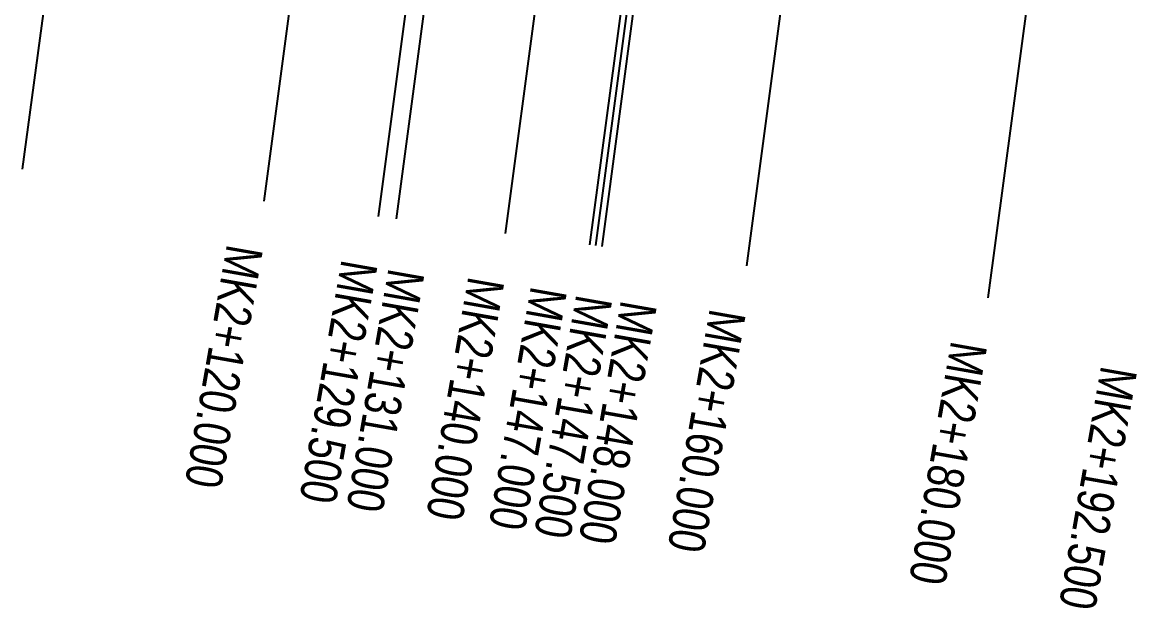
# Model space of a CAD drawing. Extents: x 572865 to 573615, y 785001 to 785187.
# Drawn here: x 573209.3 to 573300.8, y 785040.6 to 785088.7 of the extents above; entities that cross this region are included whole.
import ezdxf

# ---------------------------------------------------------------- set-up
doc = ezdxf.new("R2010")
doc.units = 0
doc.header["$LTSCALE"] = 0.5
doc.layers.add('DMX', color=3, linetype='Continuous')
doc.layers.add('桩号_M', color=3, linetype='Continuous')
doc.styles.add('EICAD', font='fsdb_e.shx', dxfattribs={"width": 0.707, "height": 2, "bigfont": 'tjhzf.shx'})

msp = doc.modelspace()

# ---------------------------------------------------------------- linework, layer by layer
at = {"layer": 'DMX', "color": 6}
for p, q in [((573219.882, 785155.955), (573209.306, 785076.657)), ((573239.707, 785153.311), (573229.131, 785074.013)), ((573259.531, 785150.667), (573248.955, 785071.369)), ((573266.47, 785149.742), (573255.894, 785070.444)), ((573267.461, 785149.61), (573256.885, 785070.312)), ((573279.356, 785148.023), (573268.78, 785068.725)), ((573299.18, 785145.379), (573288.604, 785066.081))]:
    msp.add_line(p, q, dxfattribs=at)
at = {"layer": 'DMX', "color": 6, "linetype": 'Continuous'}
for points in [[(573238.547, 785072.757), (573249.123, 785152.055)], [(573240.034, 785072.559), (573250.61, 785151.857)]]:
    msp.add_lwpolyline(points, dxfattribs=at)
at = {"layer": 'DMX', "linetype": 'Continuous'}
msp.add_lwpolyline([(573266.965, 785149.676), (573256.389, 785070.378)], dxfattribs=at)

# ---------------------------------------------------------------- texts
at = {"layer": '桩号_M', "style": 'EICAD', "width": 0.8}
for s, p in [('MK2+120.000', (573226.128, 785070.572)), ('MK2+129.500', (573235.545, 785069.316)), ('MK2+131.000', (573239.398, 785068.602)), ('MK2+140.000', (573245.953, 785067.928)), ('MK2+147.000', (573251.093, 785067.127)), ('MK2+147.500', (573254.814, 785066.445)), ('MK2+148.000', (573258.481, 785065.969)), ('MK2+160.000', (573265.777, 785065.284)), ('MK2+180.000', (573285.602, 785062.64)), ('MK2+192.500', (573297.913, 785060.595))]:
    msp.add_text(s, height=3, rotation=260, dxfattribs=at).set_placement(p)

doc.saveas('drawing.dxf')
